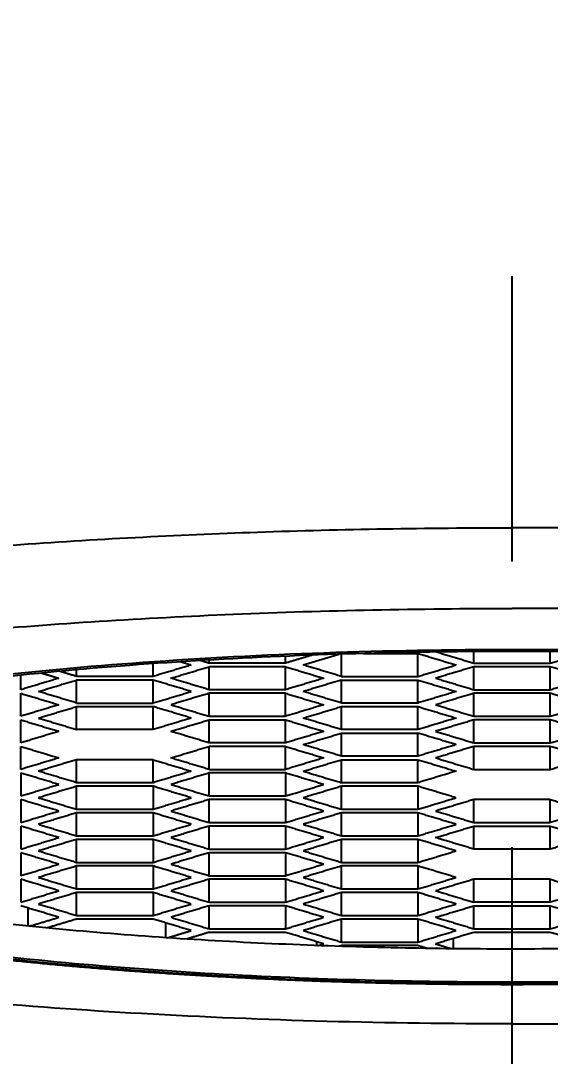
# Model space of a CAD drawing. Extents: x 21489 to 22083, y -3026 to -2606.
# Drawn here: x 21644.94 to 21649.81, y -2775.45 to -2765.93 of the extents above; entities that cross this region are included whole.
import ezdxf

# ---------------------------------------------------------------- set-up
doc = ezdxf.new("R2010")
doc.units = 0
doc.header["$LTSCALE"] = 7
doc.header["$MEASUREMENT"] = 0
doc.linetypes.add('CENTER', pattern=[2, 1.25, -0.25, 0.25, -0.25])
doc.layers.get('0').update_dxf_attribs({"color": 2, "linetype": 'CONTINUOUS'})
doc.layers.get('Defpoints').update_dxf_attribs({"linetype": 'CONTINUOUS'})
for name, color, linetype in [('02___PRT_ALL_AXES', 7, 'CONTINUOUS'), ('CL', 1, 'CENTER'), ('D', 2, 'CONTINUOUS'), ('DWG', 7, 'CONTINUOUS')]:
    doc.layers.add(name, color=color, linetype=linetype)
doc.styles.add('GHS', font='ROMANS.shx', dxfattribs={"bigfont": 'GHS.shx'})
doc.dimstyles.new('STANDARD$0', dxfattribs={"dimscale": 0, "dimtxt": 3.5, "dimasz": 3, "dimexe": 2, "dimexo": 1, "dimgap": 1, "dimtad": 3, "dimtoh": 1, "dimdec": 4, "dimdsep": 46, "dimtxsty": 'GHS', "dimcen": 2.5, "dimclrd": 256, "dimclre": 256, "dimclrt": 256, "dimadec": 0, "dimazin": 2, "dimtfac": 0.6, "dimtdec": 4, "dimtix": 1, "dimtmove": 2, "dimatfit": 3, "dimfxl": 0, "dimtolj": 1, "dimarcsym": 0})

# ---------------------------------------------------------------- blocks, each defined once
blk = doc.blocks.new('*D2')
at = {"layer": 'D'}
for p, q in [((21648.4713, -2690.0998), (21591.1327, -2690.0998)), ((21593.1327, -2831.9483), (21593.1327, -2693.0998)), ((21620.9753, -2834.9483), (21591.1327, -2834.9483))]:
    blk.add_line(p, q, dxfattribs=at)
for points in [[(21592.6327, -2693.0998), (21593.6327, -2693.0998), (21593.1327, -2690.0998)], [(21592.6327, -2831.9483), (21593.6327, -2831.9483), (21593.1327, -2834.9483)]]:
    blk.add_solid(points, dxfattribs=at)
at = {"layer": 'Defpoints', "color": 0}
for p in [(21593.1327, -2690.0998), (21649.4713, -2690.0998), (21621.9753, -2834.9483)]:
    blk.add_point(p, dxfattribs=at)
at = {"layer": 'D', "insert": (21588.8398, -2762.6565), "char_height": 3.5, "attachment_point": 5, "rotation": 90, "style": 'GHS'}
blk.add_mtext('\\A1;(144.8)', dxfattribs=at)

msp = doc.modelspace()

# ---------------------------------------------------------------- linework, layer by layer
at = {"ltscale": 0.6}
for points in [[(21647.62179, -2771.76368), (21647.49869, -2771.80071), (21647.37558, -2771.83773)], [(21647.37558, -2771.83773), (21647.37558, -2771.80563), (21647.37558, -2771.77352)], [(21647.53881, -2771.8541), (21647.70332, -2771.80462), (21647.86783, -2771.75514)], [(21647.89053, -2771.95988), (21647.89053, -2771.85715), (21647.89053, -2771.75442)], [(21648.59395, -2771.95988), (21648.59395, -2771.8541), (21648.59395, -2771.74832)], [(21648.59395, -2771.74832), (21648.7698, -2771.80121), (21648.94566, -2771.8541)], [(21648.76586, -2771.73456), (21648.93738, -2771.78615), (21649.10889, -2771.83773)], [(21649.10889, -2771.83773), (21649.10889, -2771.78436), (21649.10889, -2771.731)], [(21649.81231, -2771.83773), (21649.81231, -2771.78437), (21649.81231, -2771.731)], [(21649.81231, -2771.83773), (21649.98381, -2771.78615), (21650.15531, -2771.73457)], [(21646.15722, -2771.95988), (21646.15722, -2771.90103), (21646.15722, -2771.84218)], [(21646.50893, -2771.8541), (21646.33307, -2771.90699), (21646.15722, -2771.95988)], [(21646.32045, -2771.97625), (21646.4963, -2771.92336), (21646.67216, -2771.87046)], [(21646.412, -2771.82494), (21646.46046, -2771.83952), (21646.50893, -2771.8541)], [(21646.67216, -2771.83773), (21646.63221, -2771.82572), (21646.59225, -2771.8137)], [(21646.67216, -2771.83773), (21646.67216, -2771.82335), (21646.67216, -2771.80896)], [(21647.37558, -2771.83773), (21647.02387, -2771.83773), (21646.67216, -2771.83773)], [(21646.67216, -2772.08203), (21646.67216, -2771.97625), (21646.67216, -2771.87046)], [(21647.37558, -2771.87046), (21647.02387, -2771.87046), (21646.67216, -2771.87046)], [(21647.37558, -2772.08203), (21647.37558, -2771.97625), (21647.37558, -2771.87046)], [(21647.37558, -2771.87046), (21647.55144, -2771.92336), (21647.7273, -2771.97625)], [(21647.89053, -2771.95988), (21647.71467, -2771.90699), (21647.53881, -2771.8541)], [(21648.59395, -2771.95988), (21648.7698, -2771.90699), (21648.94566, -2771.8541)], [(21649.10889, -2771.87046), (21648.93303, -2771.92336), (21648.75718, -2771.97625)], [(21649.10889, -2771.83773), (21649.4606, -2771.83773), (21649.81231, -2771.83773)], [(21649.10889, -2772.08203), (21649.10889, -2771.97625), (21649.10889, -2771.87046)], [(21649.81231, -2771.87046), (21649.4606, -2771.87046), (21649.10889, -2771.87046)], [(21649.81231, -2772.08203), (21649.81231, -2771.97625), (21649.81231, -2771.87046)], [(21650.16402, -2771.97625), (21649.98817, -2771.92336), (21649.81231, -2771.87046)], [(21644.93885, -2772.08203), (21644.93885, -2772.01518), (21644.93885, -2771.94832)], [(21645.29057, -2771.97625), (21645.11471, -2772.02914), (21644.93885, -2772.08203)], [(21645.4538, -2771.95988), (21645.37545, -2771.93632), (21645.2971, -2771.91275)], [(21645.4538, -2771.95988), (21645.4538, -2771.92914), (21645.4538, -2771.89839)], [(21646.15722, -2771.95988), (21645.80551, -2771.95988), (21645.4538, -2771.95988)], [(21646.67216, -2772.08203), (21646.4963, -2772.02914), (21646.32045, -2771.97625)], [(21647.7273, -2771.97625), (21647.55144, -2772.02914), (21647.37558, -2772.08203)], [(21647.89053, -2771.95988), (21648.24224, -2771.95988), (21648.59395, -2771.95988)], [(21648.75718, -2771.97625), (21648.93303, -2772.02914), (21649.10889, -2772.08203)], [(21649.81231, -2772.08203), (21649.98817, -2772.02914), (21650.16402, -2771.97625)], [(21645.10208, -2772.09839), (21645.27794, -2772.0455), (21645.4538, -2771.99261)], [(21645.4538, -2772.20418), (21645.4538, -2772.09839), (21645.4538, -2771.99261)], [(21646.15722, -2771.99261), (21645.80551, -2771.99261), (21645.4538, -2771.99261)], [(21646.15722, -2772.20418), (21646.15722, -2772.09839), (21646.15722, -2771.99261)], [(21646.50893, -2772.09839), (21646.33307, -2772.0455), (21646.15722, -2771.99261)], [(21647.89053, -2771.99261), (21647.71467, -2772.0455), (21647.53881, -2772.09839)], [(21647.89053, -2772.20418), (21647.89053, -2772.09839), (21647.89053, -2771.99261)], [(21647.89053, -2771.99261), (21648.24224, -2771.99261), (21648.59395, -2771.99261)], [(21648.59395, -2772.20418), (21648.59395, -2772.09839), (21648.59395, -2771.99261)], [(21648.59395, -2771.99261), (21648.7698, -2772.0455), (21648.94566, -2772.09839)], [(21644.93885, -2772.32633), (21644.93885, -2772.22054), (21644.93885, -2772.11476)], [(21644.93885, -2772.11476), (21645.11471, -2772.16765), (21645.29057, -2772.22054)], [(21645.4538, -2772.20418), (21645.27794, -2772.15129), (21645.10208, -2772.09839)], [(21646.15722, -2772.20418), (21646.33307, -2772.15129), (21646.50893, -2772.09839)], [(21646.67216, -2772.11476), (21646.4963, -2772.16765), (21646.32045, -2772.22054)], [(21647.37558, -2772.08203), (21647.02387, -2772.08203), (21646.67216, -2772.08203)], [(21646.67216, -2772.32633), (21646.67216, -2772.22054), (21646.67216, -2772.11476)], [(21647.37558, -2772.11476), (21647.02387, -2772.11476), (21646.67216, -2772.11476)], [(21647.37558, -2772.32633), (21647.37558, -2772.22054), (21647.37558, -2772.11476)], [(21647.37558, -2772.11476), (21647.55144, -2772.16765), (21647.7273, -2772.22054)], [(21647.89053, -2772.20418), (21647.71467, -2772.15129), (21647.53881, -2772.09839)], [(21648.94566, -2772.09839), (21648.7698, -2772.15129), (21648.59395, -2772.20418)], [(21649.10889, -2772.11476), (21648.93303, -2772.16765), (21648.75718, -2772.22054)], [(21649.10889, -2772.08203), (21649.4606, -2772.08203), (21649.81231, -2772.08203)], [(21649.10889, -2772.32633), (21649.10889, -2772.22054), (21649.10889, -2772.11476)], [(21649.81231, -2772.11476), (21649.4606, -2772.11476), (21649.10889, -2772.11476)], [(21649.81231, -2772.32633), (21649.81231, -2772.22054), (21649.81231, -2772.11476)], [(21650.16402, -2772.22054), (21649.98817, -2772.16765), (21649.81231, -2772.11476)], [(21645.29057, -2772.22054), (21645.11471, -2772.27343), (21644.93885, -2772.32633)], [(21645.10208, -2772.34269), (21645.27794, -2772.2898), (21645.4538, -2772.23691)], [(21645.4538, -2772.20418), (21645.80551, -2772.20418), (21646.15722, -2772.20418)], [(21645.4538, -2772.44847), (21645.4538, -2772.34269), (21645.4538, -2772.23691)], [(21645.4538, -2772.23691), (21645.80551, -2772.23691), (21646.15722, -2772.23691)], [(21646.15722, -2772.44847), (21646.15722, -2772.34269), (21646.15722, -2772.23691)], [(21646.50893, -2772.34269), (21646.33307, -2772.2898), (21646.15722, -2772.23691)], [(21646.32045, -2772.22054), (21646.4963, -2772.27343), (21646.67216, -2772.32633)], [(21647.7273, -2772.22054), (21647.55144, -2772.27343), (21647.37558, -2772.32633)], [(21647.53881, -2772.34269), (21647.71467, -2772.2898), (21647.89053, -2772.23691)], [(21648.59395, -2772.20418), (21648.24224, -2772.20418), (21647.89053, -2772.20418)], [(21647.89053, -2772.44847), (21647.89053, -2772.34269), (21647.89053, -2772.23691)], [(21647.89053, -2772.23691), (21648.24224, -2772.23691), (21648.59395, -2772.23691)], [(21648.59395, -2772.44847), (21648.59395, -2772.34269), (21648.59395, -2772.23691)], [(21648.59395, -2772.23691), (21648.7698, -2772.2898), (21648.94566, -2772.34269)], [(21648.75718, -2772.22054), (21648.93303, -2772.27343), (21649.10889, -2772.32633)], [(21649.81231, -2772.32633), (21649.98817, -2772.27343), (21650.16402, -2772.22054)], [(21644.93885, -2772.57062), (21644.93885, -2772.46484), (21644.93885, -2772.35906)], [(21644.93885, -2772.35906), (21645.11471, -2772.41195), (21645.29057, -2772.46484)], [(21645.10208, -2772.34269), (21645.27794, -2772.39558), (21645.4538, -2772.44847)], [(21646.50893, -2772.34269), (21646.33307, -2772.39558), (21646.15722, -2772.44847)], [(21646.32045, -2772.46484), (21646.4963, -2772.41195), (21646.67216, -2772.35906)], [(21646.67216, -2772.32633), (21647.02387, -2772.32633), (21647.37558, -2772.32633)], [(21646.67216, -2772.57062), (21646.67216, -2772.46484), (21646.67216, -2772.35906)], [(21646.67216, -2772.35906), (21647.02387, -2772.35906), (21647.37558, -2772.35906)], [(21647.37558, -2772.57062), (21647.37558, -2772.46484), (21647.37558, -2772.35906)], [(21647.37558, -2772.35906), (21647.55144, -2772.41195), (21647.7273, -2772.46484)], [(21647.89053, -2772.44847), (21647.71467, -2772.39558), (21647.53881, -2772.34269)], [(21648.94566, -2772.34269), (21648.7698, -2772.39558), (21648.59395, -2772.44847)], [(21649.10889, -2772.35906), (21648.93303, -2772.41195), (21648.75718, -2772.46484)], [(21649.10889, -2772.32633), (21649.4606, -2772.32633), (21649.81231, -2772.32633)], [(21649.10889, -2772.57062), (21649.10889, -2772.46484), (21649.10889, -2772.35906)], [(21649.81231, -2772.35906), (21649.4606, -2772.35906), (21649.10889, -2772.35906)], [(21649.81231, -2772.57062), (21649.81231, -2772.46484), (21649.81231, -2772.35906)], [(21650.16402, -2772.46484), (21649.98817, -2772.41195), (21649.81231, -2772.35906)], [(21646.15722, -2772.44847), (21645.80551, -2772.44847), (21645.4538, -2772.44847)], [(21648.59395, -2772.44847), (21648.24224, -2772.44847), (21647.89053, -2772.44847)], [(21645.29057, -2772.46484), (21645.11471, -2772.51773), (21644.93885, -2772.57062)], [(21646.67216, -2772.57062), (21646.4963, -2772.51773), (21646.32045, -2772.46484)], [(21647.7273, -2772.46484), (21647.55144, -2772.51773), (21647.37558, -2772.57062)], [(21647.53881, -2772.58699), (21647.71467, -2772.5341), (21647.89053, -2772.4812)], [(21647.89053, -2772.69277), (21647.89053, -2772.58699), (21647.89053, -2772.4812)], [(21647.89053, -2772.4812), (21648.24224, -2772.4812), (21648.59395, -2772.4812)], [(21648.59395, -2772.69277), (21648.59395, -2772.58699), (21648.59395, -2772.4812)], [(21648.94566, -2772.58699), (21648.7698, -2772.5341), (21648.59395, -2772.4812)], [(21648.75718, -2772.46484), (21648.93303, -2772.51773), (21649.10889, -2772.57062)], [(21649.81231, -2772.57062), (21649.98817, -2772.51773), (21650.16402, -2772.46484)], [(21644.93885, -2772.81492), (21644.93885, -2772.70914), (21644.93885, -2772.60335)], [(21644.93885, -2772.60335), (21645.11471, -2772.65624), (21645.29057, -2772.70914)], [(21646.32045, -2772.70914), (21646.4963, -2772.65624), (21646.67216, -2772.60335)], [(21647.37558, -2772.57062), (21647.02387, -2772.57062), (21646.67216, -2772.57062)], [(21646.67216, -2772.81492), (21646.67216, -2772.70914), (21646.67216, -2772.60335)], [(21647.37558, -2772.60335), (21647.02387, -2772.60335), (21646.67216, -2772.60335)], [(21647.37558, -2772.81492), (21647.37558, -2772.70914), (21647.37558, -2772.60335)], [(21647.37558, -2772.60335), (21647.55144, -2772.65624), (21647.7273, -2772.70914)], [(21647.89053, -2772.69277), (21647.71467, -2772.63988), (21647.53881, -2772.58699)], [(21648.94566, -2772.58699), (21648.7698, -2772.63988), (21648.59395, -2772.69277)], [(21649.10889, -2772.60335), (21648.93303, -2772.65624), (21648.75718, -2772.70914)], [(21649.10889, -2772.57062), (21649.4606, -2772.57062), (21649.81231, -2772.57062)], [(21649.10889, -2772.81492), (21649.10889, -2772.70914), (21649.10889, -2772.60335)], [(21649.81231, -2772.60335), (21649.4606, -2772.60335), (21649.10889, -2772.60335)], [(21649.81231, -2772.81492), (21649.81231, -2772.70914), (21649.81231, -2772.60335)], [(21650.16402, -2772.70914), (21649.98817, -2772.65624), (21649.81231, -2772.60335)], [(21645.29057, -2772.70914), (21645.11471, -2772.76203), (21644.93885, -2772.81492)], [(21645.4538, -2772.7255), (21645.27794, -2772.77839), (21645.10208, -2772.83128)], [(21645.4538, -2772.93707), (21645.4538, -2772.83128), (21645.4538, -2772.7255)], [(21646.15722, -2772.7255), (21645.80551, -2772.7255), (21645.4538, -2772.7255)], [(21646.15722, -2772.93707), (21646.15722, -2772.83128), (21646.15722, -2772.7255)], [(21646.15722, -2772.7255), (21646.33307, -2772.77839), (21646.50893, -2772.83128)], [(21646.67216, -2772.81492), (21646.4963, -2772.76203), (21646.32045, -2772.70914)], [(21647.7273, -2772.70914), (21647.55144, -2772.76203), (21647.37558, -2772.81492)], [(21647.53881, -2772.83128), (21647.71467, -2772.77839), (21647.89053, -2772.7255)], [(21648.59395, -2772.69277), (21648.24224, -2772.69277), (21647.89053, -2772.69277)], [(21647.89053, -2772.93707), (21647.89053, -2772.83128), (21647.89053, -2772.7255)], [(21647.89053, -2772.7255), (21648.24224, -2772.7255), (21648.59395, -2772.7255)], [(21648.59395, -2772.93707), (21648.59395, -2772.83128), (21648.59395, -2772.7255)], [(21648.59395, -2772.7255), (21648.7698, -2772.77839), (21648.94566, -2772.83128)], [(21648.75718, -2772.70914), (21648.93303, -2772.76203), (21649.10889, -2772.81492)], [(21649.81231, -2772.81492), (21649.98817, -2772.76203), (21650.16402, -2772.70914)], [(21645.4538, -2772.93707), (21645.27794, -2772.88418), (21645.10208, -2772.83128)], [(21646.50893, -2772.83128), (21646.33307, -2772.88418), (21646.15722, -2772.93707)], [(21646.67216, -2772.81492), (21647.02387, -2772.81492), (21647.37558, -2772.81492)], [(21647.53881, -2772.83128), (21647.71467, -2772.88418), (21647.89053, -2772.93707)], [(21648.94566, -2772.83128), (21648.7698, -2772.88418), (21648.59395, -2772.93707)], [(21649.10889, -2772.81492), (21649.4606, -2772.81492), (21649.81231, -2772.81492)], [(21644.93885, -2772.84765), (21644.93885, -2772.95343), (21644.93885, -2773.05922)], [(21645.29057, -2772.95343), (21645.11471, -2772.90054), (21644.93885, -2772.84765)], [(21646.67216, -2772.84765), (21646.4963, -2772.90054), (21646.32045, -2772.95343)], [(21646.67216, -2773.05922), (21646.67216, -2772.95343), (21646.67216, -2772.84765)], [(21647.37558, -2772.84765), (21647.02387, -2772.84765), (21646.67216, -2772.84765)], [(21647.37558, -2772.84765), (21647.37558, -2772.95343), (21647.37558, -2773.05922)], [(21647.7273, -2772.95343), (21647.55144, -2772.90054), (21647.37558, -2772.84765)], [(21644.93885, -2773.05922), (21645.11471, -2773.00632), (21645.29057, -2772.95343)], [(21645.4538, -2772.9698), (21645.27794, -2773.02269), (21645.10208, -2773.07558)], [(21646.15722, -2772.93707), (21645.80551, -2772.93707), (21645.4538, -2772.93707)], [(21645.4538, -2773.18136), (21645.4538, -2773.07558), (21645.4538, -2772.9698)], [(21646.15722, -2772.9698), (21645.80551, -2772.9698), (21645.4538, -2772.9698)], [(21646.15722, -2772.9698), (21646.15722, -2773.07558), (21646.15722, -2773.18136)], [(21646.50893, -2773.07558), (21646.33307, -2773.02269), (21646.15722, -2772.9698)], [(21646.32045, -2772.95343), (21646.4963, -2773.00632), (21646.67216, -2773.05922)], [(21647.37558, -2773.05922), (21647.55144, -2773.00632), (21647.7273, -2772.95343)], [(21647.89053, -2772.9698), (21647.71467, -2773.02269), (21647.53881, -2773.07558)], [(21648.59395, -2772.93707), (21648.24224, -2772.93707), (21647.89053, -2772.93707)], [(21647.89053, -2773.18136), (21647.89053, -2773.07545), (21647.89053, -2772.96953)], [(21648.59395, -2772.9698), (21648.24224, -2772.9698), (21647.89053, -2772.9698)], [(21648.59395, -2772.9698), (21648.59395, -2773.07558), (21648.59395, -2773.18136)], [(21648.94566, -2773.07558), (21648.7698, -2773.02269), (21648.59395, -2772.9698)], [(21644.93885, -2773.09194), (21644.93885, -2773.19773), (21644.93885, -2773.30351)], [(21645.29057, -2773.19773), (21645.11471, -2773.14484), (21644.93885, -2773.09194)], [(21645.10208, -2773.07558), (21645.27794, -2773.12847), (21645.4538, -2773.18136)], [(21646.15722, -2773.18136), (21646.33307, -2773.12847), (21646.50893, -2773.07558)], [(21646.67216, -2773.09194), (21646.4963, -2773.14484), (21646.32045, -2773.19773)], [(21646.67216, -2773.05922), (21647.02387, -2773.05922), (21647.37558, -2773.05922)], [(21646.67216, -2773.30351), (21646.67216, -2773.19773), (21646.67216, -2773.09194)], [(21647.37558, -2773.09194), (21647.02387, -2773.09194), (21646.67216, -2773.09194)], [(21647.37558, -2773.09194), (21647.37558, -2773.19773), (21647.37558, -2773.30351)], [(21647.7273, -2773.19773), (21647.55144, -2773.14484), (21647.37558, -2773.09194)], [(21647.53881, -2773.07558), (21647.71467, -2773.12847), (21647.89053, -2773.18136)], [(21648.59395, -2773.18136), (21648.7698, -2773.12847), (21648.94566, -2773.07558)], [(21649.10889, -2773.09194), (21648.93303, -2773.14484), (21648.75718, -2773.19773)], [(21649.10889, -2773.30351), (21649.10889, -2773.19773), (21649.10889, -2773.09194)], [(21649.81231, -2773.09194), (21649.4606, -2773.09194), (21649.10889, -2773.09194)], [(21649.81231, -2773.30351), (21649.81231, -2773.19773), (21649.81231, -2773.09194)], [(21649.81231, -2773.09194), (21649.98817, -2773.14484), (21650.16402, -2773.19773)], [(21644.93885, -2773.30351), (21645.11471, -2773.25062), (21645.29057, -2773.19773)], [(21645.4538, -2773.21409), (21645.27794, -2773.26698), (21645.10208, -2773.31988)], [(21645.4538, -2773.18136), (21645.80551, -2773.18136), (21646.15722, -2773.18136)], [(21645.4538, -2773.42566), (21645.4538, -2773.31988), (21645.4538, -2773.21409)], [(21646.15722, -2773.21409), (21645.80551, -2773.21409), (21645.4538, -2773.21409)], [(21646.15722, -2773.21409), (21646.15722, -2773.31988), (21646.15722, -2773.42566)], [(21646.50893, -2773.31988), (21646.33307, -2773.26698), (21646.15722, -2773.21409)], [(21646.32045, -2773.19773), (21646.4963, -2773.25062), (21646.67216, -2773.30351)], [(21647.37558, -2773.30351), (21647.55144, -2773.25062), (21647.7273, -2773.19773)], [(21647.89053, -2773.21409), (21647.71467, -2773.26698), (21647.53881, -2773.31988)], [(21647.89053, -2773.18136), (21648.24224, -2773.18136), (21648.59395, -2773.18136)], [(21647.89053, -2773.42566), (21647.89053, -2773.31988), (21647.89053, -2773.21409)], [(21648.59395, -2773.21409), (21648.24224, -2773.21409), (21647.89053, -2773.21409)], [(21648.59395, -2773.21409), (21648.59395, -2773.31988), (21648.59395, -2773.42566)], [(21648.94566, -2773.31988), (21648.7698, -2773.26698), (21648.59395, -2773.21409)], [(21648.75718, -2773.19773), (21648.93303, -2773.25062), (21649.10889, -2773.30351)], [(21650.16402, -2773.19773), (21649.98817, -2773.25062), (21649.81231, -2773.30351)], [(21646.67216, -2773.30351), (21647.02387, -2773.30351), (21647.37558, -2773.30351)], [(21649.10889, -2773.30351), (21649.4606, -2773.30351), (21649.81231, -2773.30351)], [(21644.93885, -2773.33624), (21644.93885, -2773.44202), (21644.93885, -2773.54781)], [(21645.29057, -2773.44202), (21645.11471, -2773.38913), (21644.93885, -2773.33624)], [(21645.10208, -2773.31988), (21645.27794, -2773.37277), (21645.4538, -2773.42566)], [(21646.15722, -2773.42566), (21646.33307, -2773.37277), (21646.50893, -2773.31988)], [(21646.67216, -2773.33624), (21646.4963, -2773.38913), (21646.32045, -2773.44202)], [(21646.67216, -2773.54781), (21646.67216, -2773.44202), (21646.67216, -2773.33624)], [(21647.37558, -2773.33624), (21647.02387, -2773.33624), (21646.67216, -2773.33624)], [(21647.37558, -2773.33624), (21647.37558, -2773.44202), (21647.37558, -2773.54781)], [(21647.7273, -2773.44202), (21647.55144, -2773.38913), (21647.37558, -2773.33624)], [(21647.53881, -2773.31988), (21647.71467, -2773.37277), (21647.89053, -2773.42566)], [(21648.59395, -2773.42566), (21648.7698, -2773.37277), (21648.94566, -2773.31988)], [(21648.75718, -2773.44202), (21648.93303, -2773.38913), (21649.10889, -2773.33624)], [(21649.10889, -2773.54781), (21649.10889, -2773.44202), (21649.10889, -2773.33624)], [(21649.10889, -2773.33624), (21649.4606, -2773.33624), (21649.81231, -2773.33624)], [(21649.81231, -2773.54781), (21649.81231, -2773.44202), (21649.81231, -2773.33624)], [(21649.81231, -2773.33624), (21649.98817, -2773.38913), (21650.16402, -2773.44202)], [(21644.93885, -2773.54781), (21645.11471, -2773.49492), (21645.29057, -2773.44202)], [(21645.4538, -2773.45839), (21645.27794, -2773.51128), (21645.10208, -2773.56417)], [(21645.4538, -2773.42566), (21645.80551, -2773.42566), (21646.15722, -2773.42566)], [(21645.4538, -2773.66996), (21645.4538, -2773.56417), (21645.4538, -2773.45839)], [(21646.15722, -2773.45839), (21645.80551, -2773.45839), (21645.4538, -2773.45839)], [(21646.15722, -2773.45839), (21646.15722, -2773.56417), (21646.15722, -2773.66996)], [(21646.50893, -2773.56417), (21646.33307, -2773.51128), (21646.15722, -2773.45839)], [(21646.32045, -2773.44202), (21646.4963, -2773.49492), (21646.67216, -2773.54781)], [(21647.37558, -2773.54781), (21647.55144, -2773.49492), (21647.7273, -2773.44202)], [(21647.89053, -2773.45839), (21647.71467, -2773.51128), (21647.53881, -2773.56417)], [(21647.89053, -2773.42566), (21648.24224, -2773.42566), (21648.59395, -2773.42566)], [(21647.89053, -2773.66996), (21647.89053, -2773.56417), (21647.89053, -2773.45839)], [(21648.59395, -2773.45839), (21648.24224, -2773.45839), (21647.89053, -2773.45839)], [(21648.59395, -2773.45839), (21648.59395, -2773.56417), (21648.59395, -2773.66996)], [(21648.94566, -2773.56417), (21648.7698, -2773.51128), (21648.59395, -2773.45839)], [(21649.10889, -2773.54781), (21648.93303, -2773.49492), (21648.75718, -2773.44202)], [(21650.16402, -2773.44202), (21649.98817, -2773.49492), (21649.81231, -2773.54781)], [(21644.93885, -2773.58054), (21644.93885, -2773.68632), (21644.93885, -2773.7921)], [(21645.29057, -2773.68632), (21645.11471, -2773.63343), (21644.93885, -2773.58054)], [(21645.10208, -2773.56417), (21645.27794, -2773.61706), (21645.4538, -2773.66996)], [(21646.15722, -2773.66996), (21646.33307, -2773.61706), (21646.50893, -2773.56417)], [(21646.67216, -2773.58054), (21646.4963, -2773.63343), (21646.32045, -2773.68632)], [(21646.67216, -2773.54781), (21647.02387, -2773.54781), (21647.37558, -2773.54781)], [(21646.67216, -2773.7921), (21646.67216, -2773.68632), (21646.67216, -2773.58054)], [(21647.37558, -2773.58054), (21647.02387, -2773.58054), (21646.67216, -2773.58054)], [(21647.37558, -2773.58054), (21647.37558, -2773.68632), (21647.37558, -2773.7921)], [(21647.7273, -2773.68632), (21647.55144, -2773.63343), (21647.37558, -2773.58054)], [(21647.53881, -2773.56417), (21647.71467, -2773.61706), (21647.89053, -2773.66996)], [(21648.59395, -2773.66996), (21648.7698, -2773.61706), (21648.94566, -2773.56417)], [(21649.81231, -2773.54781), (21649.4606, -2773.54781), (21649.10889, -2773.54781)], [(21644.93885, -2773.7921), (21645.11471, -2773.73921), (21645.29057, -2773.68632)], [(21645.4538, -2773.66996), (21645.80551, -2773.66996), (21646.15722, -2773.66996)], [(21646.32045, -2773.68632), (21646.4963, -2773.73921), (21646.67216, -2773.7921)], [(21647.37558, -2773.7921), (21647.55144, -2773.73921), (21647.7273, -2773.68632)], [(21647.89053, -2773.66996), (21648.24224, -2773.66996), (21648.59395, -2773.66996)], [(21645.4538, -2773.70269), (21645.27794, -2773.75558), (21645.10208, -2773.80847)], [(21645.4538, -2773.91425), (21645.4538, -2773.80847), (21645.4538, -2773.70269)], [(21646.15722, -2773.70269), (21645.80551, -2773.70269), (21645.4538, -2773.70269)], [(21646.15722, -2773.70269), (21646.15722, -2773.80847), (21646.15722, -2773.91425)], [(21646.50893, -2773.80847), (21646.33307, -2773.75558), (21646.15722, -2773.70269)], [(21646.67216, -2773.7921), (21647.02387, -2773.7921), (21647.37558, -2773.7921)], [(21647.89053, -2773.70269), (21647.71467, -2773.75558), (21647.53881, -2773.80847)], [(21647.89053, -2773.91425), (21647.89053, -2773.80847), (21647.89053, -2773.70269)], [(21648.59395, -2773.70269), (21648.24224, -2773.70269), (21647.89053, -2773.70269)], [(21648.59395, -2773.70269), (21648.59395, -2773.80847), (21648.59395, -2773.91425)], [(21648.94566, -2773.80847), (21648.7698, -2773.75558), (21648.59395, -2773.70269)], [(21644.93885, -2773.82483), (21644.93885, -2773.93062), (21644.93885, -2774.0364)], [(21645.29057, -2773.93062), (21645.11471, -2773.87773), (21644.93885, -2773.82483)], [(21645.10208, -2773.80847), (21645.27794, -2773.86136), (21645.4538, -2773.91425)], [(21646.15722, -2773.91425), (21646.33307, -2773.86136), (21646.50893, -2773.80847)], [(21646.67216, -2773.82483), (21646.4963, -2773.87773), (21646.32045, -2773.93062)], [(21646.67216, -2774.0364), (21646.67216, -2773.93062), (21646.67216, -2773.82483)], [(21647.37558, -2773.82483), (21647.02387, -2773.82483), (21646.67216, -2773.82483)], [(21647.37558, -2773.82483), (21647.37558, -2773.93062), (21647.37558, -2774.0364)], [(21647.7273, -2773.93062), (21647.55144, -2773.87773), (21647.37558, -2773.82483)], [(21647.53881, -2773.80847), (21647.71467, -2773.86136), (21647.89053, -2773.91425)], [(21648.59395, -2773.91425), (21648.7698, -2773.86136), (21648.94566, -2773.80847)], [(21649.10889, -2773.82483), (21648.93303, -2773.87773), (21648.75718, -2773.93062)], [(21649.10889, -2774.0364), (21649.10889, -2773.93062), (21649.10889, -2773.82483)], [(21649.81231, -2773.82483), (21649.4606, -2773.82483), (21649.10889, -2773.82483)], [(21649.81231, -2774.0364), (21649.81231, -2773.93062), (21649.81231, -2773.82483)], [(21649.81231, -2773.82483), (21649.98817, -2773.87773), (21650.16402, -2773.93062)], [(21644.93885, -2774.0364), (21645.11471, -2773.98351), (21645.29057, -2773.93062)], [(21645.4538, -2773.94698), (21645.27794, -2773.99987), (21645.10208, -2774.05277)], [(21645.4538, -2773.91425), (21645.80551, -2773.91425), (21646.15722, -2773.91425)], [(21645.4538, -2774.15855), (21645.4538, -2774.05277), (21645.4538, -2773.94698)], [(21646.15722, -2773.94698), (21645.80551, -2773.94698), (21645.4538, -2773.94698)], [(21646.15722, -2773.94698), (21646.15722, -2774.05277), (21646.15722, -2774.15855)], [(21646.50893, -2774.05277), (21646.33307, -2773.99987), (21646.15722, -2773.94698)], [(21646.32045, -2773.93062), (21646.4963, -2773.98351), (21646.67216, -2774.0364)], [(21647.37558, -2774.0364), (21647.55144, -2773.98351), (21647.7273, -2773.93062)], [(21647.89053, -2773.94698), (21647.71467, -2773.99987), (21647.53881, -2774.05277)], [(21647.89053, -2773.91425), (21648.24224, -2773.91425), (21648.59395, -2773.91425)], [(21647.89053, -2774.15855), (21647.89053, -2774.05277), (21647.89053, -2773.94698)], [(21648.59395, -2773.94698), (21648.24224, -2773.94698), (21647.89053, -2773.94698)], [(21648.59395, -2773.94698), (21648.59395, -2774.05277), (21648.59395, -2774.15855)], [(21648.94566, -2774.05277), (21648.7698, -2773.99987), (21648.59395, -2773.94698)], [(21648.75718, -2773.93062), (21648.93303, -2773.98351), (21649.10889, -2774.0364)], [(21650.16402, -2773.93062), (21649.98817, -2773.98351), (21649.81231, -2774.0364)], [(21645.29057, -2774.17491), (21645.11471, -2774.12202), (21644.93885, -2774.06913)], [(21645.10208, -2774.05277), (21645.27794, -2774.10566), (21645.4538, -2774.15855)], [(21646.15722, -2774.15855), (21646.33307, -2774.10566), (21646.50893, -2774.05277)], [(21646.67216, -2774.06913), (21646.4963, -2774.12202), (21646.32045, -2774.17491)], [(21646.67216, -2774.0364), (21647.02387, -2774.0364), (21647.37558, -2774.0364)], [(21646.67216, -2774.2807), (21646.67216, -2774.17491), (21646.67216, -2774.06913)], [(21647.37558, -2774.06913), (21647.02387, -2774.06913), (21646.67216, -2774.06913)], [(21647.37558, -2774.06913), (21647.37558, -2774.17491), (21647.37558, -2774.2807)], [(21647.7273, -2774.17491), (21647.55144, -2774.12202), (21647.37558, -2774.06913)], [(21647.53881, -2774.05277), (21647.71467, -2774.10566), (21647.89053, -2774.15855)], [(21648.59395, -2774.15855), (21648.7698, -2774.10566), (21648.94566, -2774.05277)], [(21648.75718, -2774.17491), (21648.93303, -2774.12202), (21649.10889, -2774.06913)], [(21649.81231, -2774.0364), (21649.4606, -2774.0364), (21649.10889, -2774.0364)], [(21649.10889, -2774.2807), (21649.10889, -2774.17491), (21649.10889, -2774.06913)], [(21649.10889, -2774.06913), (21649.4606, -2774.06913), (21649.81231, -2774.06913)], [(21649.81231, -2774.2807), (21649.81231, -2774.17491), (21649.81231, -2774.06913)], [(21649.81231, -2774.06913), (21649.98817, -2774.12202), (21650.16402, -2774.17491)], [(21645.00797, -2774.25572), (21645.00797, -2774.17282), (21645.00797, -2774.08992)], [(21645.4538, -2774.15855), (21645.80551, -2774.15855), (21646.15722, -2774.15855)], [(21647.89053, -2774.15855), (21648.24224, -2774.15855), (21648.59395, -2774.15855)], [(21645.01836, -2774.25678), (21645.15446, -2774.21585), (21645.29057, -2774.17491)], [(21645.4538, -2774.19128), (21645.31779, -2774.23219), (21645.18177, -2774.27309)], [(21646.15722, -2774.19128), (21645.80551, -2774.19128), (21645.4538, -2774.19128)], [(21646.50893, -2774.29706), (21646.33307, -2774.24417), (21646.15722, -2774.19128)], [(21646.27563, -2774.36291), (21646.27563, -2774.2949), (21646.27563, -2774.22689)], [(21646.32045, -2774.17491), (21646.4963, -2774.2278), (21646.67216, -2774.2807)], [(21647.37558, -2774.2807), (21647.55144, -2774.2278), (21647.7273, -2774.17491)], [(21647.89053, -2774.19128), (21647.71467, -2774.24417), (21647.53881, -2774.29706)], [(21647.89053, -2774.40284), (21647.89053, -2774.29706), (21647.89053, -2774.19128)], [(21648.59395, -2774.19128), (21648.24224, -2774.19128), (21647.89053, -2774.19128)], [(21648.59395, -2774.19128), (21648.59395, -2774.29706), (21648.59395, -2774.40284)], [(21648.94566, -2774.29706), (21648.7698, -2774.24417), (21648.59395, -2774.19128)], [(21648.75718, -2774.17491), (21648.93303, -2774.2278), (21649.10889, -2774.2807)], [(21649.81231, -2774.2807), (21649.98817, -2774.2278), (21650.16402, -2774.17491)], [(21646.28737, -2774.3637), (21646.39815, -2774.33038), (21646.50893, -2774.29706)], [(21646.67216, -2774.31343), (21646.56915, -2774.34441), (21646.46614, -2774.37539)], [(21646.67216, -2774.2807), (21647.02387, -2774.2807), (21647.37558, -2774.2807)], [(21647.37558, -2774.31343), (21647.02387, -2774.31343), (21646.67216, -2774.31343)], [(21647.7273, -2774.41921), (21647.55144, -2774.36632), (21647.37558, -2774.31343)], [(21647.53881, -2774.29706), (21647.71467, -2774.34995), (21647.89053, -2774.40284)], [(21648.59395, -2774.40284), (21648.7698, -2774.34995), (21648.94566, -2774.29706)], [(21649.10889, -2774.31343), (21648.93303, -2774.36632), (21648.75718, -2774.41921)], [(21649.10889, -2774.2807), (21649.4606, -2774.2807), (21649.81231, -2774.2807)], [(21649.81231, -2774.31343), (21649.4606, -2774.31343), (21649.10889, -2774.31343)], [(21650.16402, -2774.41921), (21649.98817, -2774.36632), (21649.81231, -2774.31343)], [(21647.6613, -2774.39936), (21647.6613, -2774.417), (21647.6613, -2774.43465)], [(21647.67438, -2774.43512), (21647.70084, -2774.42717), (21647.7273, -2774.41921)], [(21647.89053, -2774.43557), (21647.88018, -2774.43869), (21647.86983, -2774.4418)], [(21647.89053, -2774.40284), (21648.24224, -2774.40284), (21648.59395, -2774.40284)], [(21648.59395, -2774.43557), (21648.24224, -2774.43557), (21647.89053, -2774.43557)], [(21648.67858, -2774.46103), (21648.63627, -2774.4483), (21648.59395, -2774.43557)], [(21648.75718, -2774.41921), (21648.83173, -2774.44163), (21648.90629, -2774.46406)], [(21648.92163, -2774.46422), (21648.92163, -2774.41699), (21648.92163, -2774.36975)]]:
    msp.add_open_spline(points, degree=2, dxfattribs=at)
msp.add_rational_spline([(21657.95459, -2773.31253), (21656.3096, -2774.4671), (21649.4602, -2774.4671), (21642.69531, -2774.4671), (21640.99171, -2773.33025)], [0.919661735513, 0.755159574898, 1, 0.75744780317, 0.91662268234], degree=2, knots=[-34.3485945, -34.3485945, -34.3485945, -18.7090217, -18.7090217, -3.2156131, -3.2156131, -3.2156131], dxfattribs=at)
at = {"layer": '02___PRT_ALL_AXES', "color": 7, "linetype": 'Continuous'}
for points, knots in [([(21637.4602, -2772.67623), (21637.4602, -2772.64181), (21637.47073, -2772.57011), (21637.5166, -2772.46584), (21637.59123, -2772.36346), (21637.7382, -2772.21951), (21637.99968, -2772.04772), (21638.40006, -2771.85944), (21638.90503, -2771.67808), (21639.51026, -2771.5055), (21640.21069, -2771.3435), (21640.99979, -2771.19381), (21641.87012, -2771.05794), (21643.16655, -2770.89222), (21644.92381, -2770.73304), (21647.14768, -2770.61815), (21648.67972, -2770.59245), (21649.4602, -2770.59245)], [0, 0, 0, 0, 0.0082751, 0.0171557, 0.0271334, 0.0385493, 0.0664505, 0.101789, 0.1447708, 0.1952816, 0.253018, 0.3175456, 0.3883299, 0.4647546, 0.6317223, 0.8123665, 1, 1, 1, 1]), ([(21661.4602, -2772.67623), (21661.4602, -2772.64181), (21661.44966, -2772.57011), (21661.4038, -2772.46584), (21661.32917, -2772.36346), (21661.18219, -2772.21951), (21660.92071, -2772.04772), (21660.52034, -2771.85944), (21660.01537, -2771.67808), (21659.41014, -2771.5055), (21658.7097, -2771.3435), (21657.92061, -2771.19381), (21657.05028, -2771.05794), (21655.75384, -2770.89222), (21653.99658, -2770.73304), (21651.77271, -2770.61815), (21650.24068, -2770.59245), (21649.4602, -2770.59245)], [0, 0, 0, 0, 0.0082751, 0.0171557, 0.0271334, 0.0385493, 0.0664505, 0.101789, 0.1447708, 0.1952816, 0.253018, 0.3175456, 0.3883299, 0.4647546, 0.6317223, 0.8123665, 1, 1, 1, 1]), ([(21638.98568, -2773.82813), (21638.92435, -2773.79493), (21638.81262, -2773.72875), (21638.66796, -2773.61991), (21638.55951, -2773.50903), (21638.48777, -2773.39534), (21638.45505, -2773.278), (21638.46444, -2773.1594), (21638.51484, -2773.04364), (21638.60292, -2772.93134), (21638.72738, -2772.8214), (21638.95833, -2772.66625), (21639.34289, -2772.48455), (21639.91097, -2772.28804), (21640.60936, -2772.10338), (21641.42879, -2771.93327), (21642.3586, -2771.78041), (21643.38612, -2771.64708), (21644.49731, -2771.53526), (21645.6769, -2771.44656), (21647.33814, -2771.35992), (21648.60575, -2771.33468), (21649.4602, -2771.33468)], [0, 0, 0, 0, 0.0170678, 0.0317268, 0.0441874, 0.0548317, 0.0642945, 0.0734783, 0.0833658, 0.0947504, 0.1081469, 0.1238507, 0.1627034, 0.2117768, 0.2708489, 0.3393615, 0.4165319, 0.5014084, 0.592904, 0.6898232, 0.7908849, 1, 1, 1, 1]), ([(21659.93472, -2773.82813), (21659.99604, -2773.79493), (21660.10778, -2773.72875), (21660.25243, -2773.61991), (21660.36089, -2773.50903), (21660.43262, -2773.39534), (21660.46534, -2773.278), (21660.45596, -2773.1594), (21660.40555, -2773.04364), (21660.31748, -2772.93134), (21660.19302, -2772.8214), (21659.96207, -2772.66625), (21659.57751, -2772.48455), (21659.00943, -2772.28804), (21658.31104, -2772.10338), (21657.49161, -2771.93327), (21656.5618, -2771.78041), (21655.53427, -2771.64708), (21654.42308, -2771.53526), (21653.24349, -2771.44656), (21651.58226, -2771.35992), (21650.31464, -2771.33468), (21649.4602, -2771.33468)], [0, 0, 0, 0, 0.0170678, 0.0317268, 0.0441874, 0.0548317, 0.0642945, 0.0734783, 0.0833658, 0.0947504, 0.1081469, 0.1238507, 0.1627034, 0.2117768, 0.2708489, 0.3393615, 0.4165319, 0.5014084, 0.592904, 0.6898232, 0.7908849, 1, 1, 1, 1]), ([(21649.4602, -2775.15494), (21648.32338, -2775.15494), (21646.65163, -2775.11128), (21644.49134, -2774.95766), (21643.02751, -2774.80381), (21641.7224, -2774.61315), (21640.7513, -2774.42015), (21640.07983, -2774.24622), (21639.65881, -2774.11616), (21639.29811, -2773.98107), (21639.08205, -2773.88031), (21638.98568, -2773.82813)], [0, 0, 0, 0, 0.3211574, 0.4721013, 0.6117602, 0.7368721, 0.8446128, 0.8912526, 0.9327747, 0.9690399, 1, 1, 1, 1]), ([(21649.4602, -2775.15494), (21650.59702, -2775.15494), (21652.26877, -2775.11128), (21654.42905, -2774.95766), (21655.89289, -2774.80381), (21657.198, -2774.61315), (21658.16909, -2774.42015), (21658.84056, -2774.24622), (21659.26158, -2774.11616), (21659.62229, -2773.98107), (21659.83835, -2773.88031), (21659.93472, -2773.82813)], [0, 0, 0, 0, 0.3211574, 0.4721013, 0.6117602, 0.7368721, 0.8446128, 0.8912526, 0.9327747, 0.9690399, 1, 1, 1, 1])]:
    msp.add_open_spline(points, degree=3, knots=knots, dxfattribs=at)
at = {"layer": 'CL', "ltscale": 1.5}
msp.add_line((21649.4602, -2975.65352), (21649.4602, -2688.09979), dxfattribs=at)
at = {"layer": 'DWG'}
msp.add_open_spline([(21640.60569, -2773.24928), (21640.60494, -2773.30264), (21640.64436, -2773.41861), (21640.78666, -2773.57005), (21641.00494, -2773.71383), (21641.30211, -2773.85335), (21641.67613, -2773.98713), (21642.31611, -2774.16866), (21643.28114, -2774.36361), (21644.60862, -2774.54682), (21646.11944, -2774.68363), (21647.75731, -2774.76782), (21649.4626, -2774.79664), (21651.17, -2774.76764), (21652.81403, -2774.68284), (21654.32931, -2774.5448), (21655.65647, -2774.36096), (21656.61812, -2774.16508), (21657.25318, -2773.98453), (21657.62415, -2773.85072), (21657.91864, -2773.71208), (21658.13542, -2773.56849), (21658.27632, -2773.418), (21658.33255, -2773.2497), (21658.27619, -2773.07851), (21658.1335, -2772.92959), (21657.91555, -2772.78399), (21657.61828, -2772.64571), (21657.24439, -2772.51114), (21656.6043, -2772.33009), (21655.63927, -2772.13482), (21654.31175, -2771.95183), (21652.80097, -2771.81487), (21651.16309, -2771.73077), (21649.45779, -2771.70189), (21647.75039, -2771.73093), (21646.10637, -2771.8157), (21644.59108, -2771.95377), (21643.26392, -2772.13759), (21642.30231, -2772.33349), (21641.66727, -2772.51404), (21641.29625, -2772.64783), (21641.00163, -2772.78654), (21640.78497, -2772.92997), (21640.64402, -2773.08075), (21640.60492, -2773.19617), (21640.60569, -2773.24928)], degree=3, knots=[0, 0, 0, 0, 0.1587165, 0.3565888, 0.6146475, 0.9412355, 1.3388856, 1.8060348, 2.9356269, 4.2901658, 5.8250622, 7.485466, 9.2095623, 10.9408816, 12.6076934, 14.1473713, 15.5045493, 16.6257971, 17.0894137, 17.484022, 17.8081211, 18.0643489, 18.2610944, 18.4191535, 18.5779376, 18.7758445, 19.0338375, 19.3603357, 19.7579613, 20.2251454, 21.3548456, 22.7093717, 24.2442128, 25.9046323, 27.6287596, 29.3600569, 31.0268499, 32.5665658, 33.9237533, 35.0449244, 35.508523, 35.9031648, 36.2273505, 36.4836337, 36.6803344, 36.8383224, 36.8383224, 36.8383224, 36.8383224], dxfattribs=at)
for points, weights, degree, knots in [([(21640.7097, -2773.24928), (21640.7097, -2771.72977), (21649.4602, -2771.72977), (21658.21069, -2771.72977), (21658.21069, -2773.24928), (21658.21069, -2774.76879), (21649.4602, -2774.76879), (21640.7097, -2774.76879), (21640.7097, -2773.24928)], [1, 0.707106781187, 1, 0.707106781187, 1, 0.707106781187, 1, 0.707106781187, 1], 2, [-74.8360867, -74.8360867, -74.8360867, -56.127065, -56.127065, -37.4180433, -37.4180433, -18.7090217, -18.7090217, 0, 0, 0]), ([(21658.81501, -2772.75687), (21658.815, -2772.88734), (21658.78203, -2773.00772), (21658.67438, -2773.22142), (21658.60258, -2773.31053), (21658.52391, -2773.38679), (21658.42551, -2773.48219), (21658.3091, -2773.56398), (21658.0789, -2773.69629), (21657.96371, -2773.75204), (21657.8375, -2773.80507), (21657.58626, -2773.91065), (21657.29381, -2774.0049), (21656.61754, -2774.18112), (21656.23792, -2774.26171), (21655.81769, -2774.33492), (21654.97685, -2774.48142), (21653.97988, -2774.5972), (21652.89153, -2774.67567), (21651.7494, -2774.75589), (21650.60513, -2774.79552), (21649.46019, -2774.7945), (21648.31985, -2774.7955), (21647.18018, -2774.7562), (21646.04261, -2774.67665), (21644.95816, -2774.59884), (21643.96384, -2774.48398), (21643.12398, -2774.33861), (21642.7007, -2774.26535), (21642.31827, -2774.18464), (21641.63699, -2774.00805), (21641.34237, -2773.91357), (21641.08934, -2773.80776), (21640.96223, -2773.75461), (21640.84624, -2773.69876), (21640.61376, -2773.56579), (21640.49586, -2773.48327), (21640.39638, -2773.38683), (21640.31785, -2773.3107), (21640.24614, -2773.22173), (21640.13873, -2773.00851), (21640.1058, -2772.88854), (21640.10569, -2772.75849), (21640.10565, -2772.71447), (21640.10937, -2772.66929), (21640.11309, -2772.62411), (21640.12395, -2772.49229), (21640.1348, -2772.36048), (21640.14566, -2772.22866)], [1, 1, 1, 1, 1, 1, 1, 1, 1, 1, 1, 1, 1, 1, 1, 1, 1, 1, 1, 0.999579823691, 0.999579823691, 1, 0.999583562801, 0.999583562801, 1, 1, 1, 1, 1, 1, 1, 1, 1, 1, 1, 1, 1, 1, 1, 1, 1, 1, 1, 1, 1, 1, 1, 1, 1], 3, [0, 0, 0, 0, 0.8517426, 0.8517426, 1.6968865, 1.6968865, 1.6968865, 2.7660011, 2.7660011, 3.6659384, 3.6659384, 3.6659384, 5.4410815, 5.4410815, 7.2031546, 7.2031546, 7.2031546, 10.7508348, 10.7508348, 10.7508348, 14.1849527, 14.1849527, 14.1849527, 17.6052716, 17.6052716, 17.6052716, 21.1378384, 21.1378384, 21.1378384, 22.9072459, 22.9072459, 24.6897446, 24.6897446, 24.6897446, 25.5937112, 25.5937112, 26.6737068, 26.6737068, 26.6737068, 27.5167524, 27.5167524, 28.3641169, 28.3641169, 28.3641169, 28.6509642, 28.6509642, 28.6509642, 29.487892, 29.487892, 29.487892, 29.487892])]:
    msp.add_rational_spline(points, weights, degree=degree, knots=knots, dxfattribs=at)
for points in [[(21648.09727, -2771.74832), (21648.34561, -2771.74832), (21648.59395, -2771.74832)], [(21645.13227, -2771.92864), (21645.21142, -2771.95244), (21645.29057, -2771.97625)]]:
    msp.add_open_spline(points, degree=2, dxfattribs=at)

# ---------------------------------------------------------------- dimensions: what is measured, and where the dimension line sits
at = {"layer": 'D'}
dim = msp.add_linear_dim(base=(21593.13271, -2690.09979), p1=(21621.97526, -2834.94828), p2=(21649.47134, -2690.09979), angle=90, text='(144.8)', dimstyle='STANDARD$0', override={"dimscale": 1, "dimtad": 0, "dimtoh": 0, "dimcen": 1, "dimadec": 4, "dimtfac": 1, "dimtix": 0, "dimatfit": 0, "dimtzin": 0, "dimlwd": 65535, "dimlwe": 65535}, dxfattribs=at)
dim.commit()
dim.dimension.update_dxf_attribs({"geometry": '*D2', "text_midpoint": (21588.83976, -2762.6565), "dimtype": 128})

doc.saveas('drawing.dxf')
